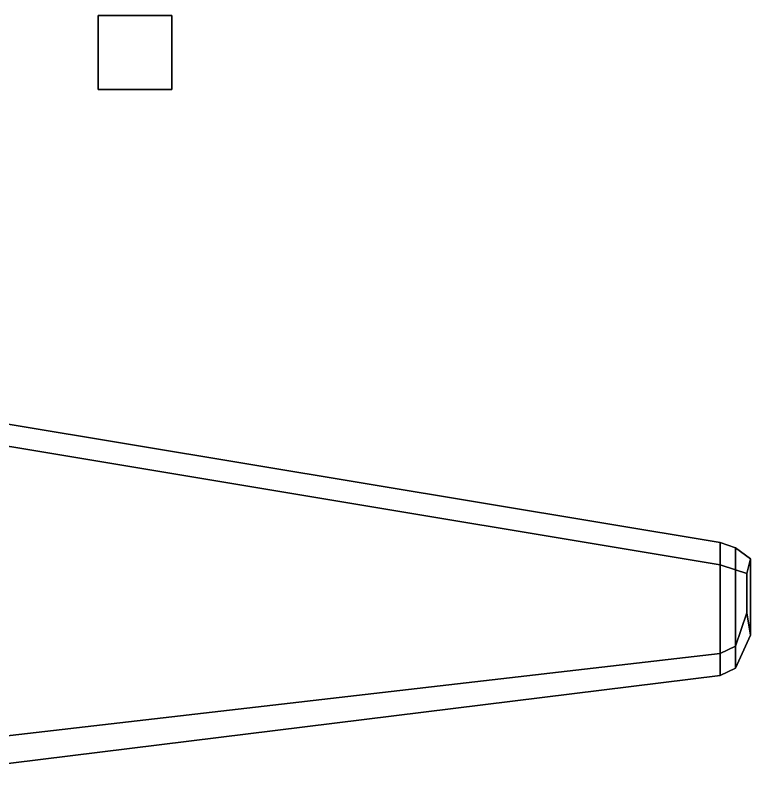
# Model space of a CAD drawing. Header units: millimetres. Extents: x -14.8 to 14.8, y -9.4 to 11.3.
# Drawn here: x 4.88 to 14.82, y 0.84 to 11.35 of the extents above; entities that cross this region are included whole.
import ezdxf

# ---------------------------------------------------------------- set-up
doc = ezdxf.new("R2010")
doc.units = ezdxf.units.MM
doc.layers.add('wing1', color=1, linetype='Continuous')

msp = doc.modelspace()

# ---------------------------------------------------------------- linework, layer by layer
for points in [[(7, 11.35, 1), (7, 11.35), (6, 11.35), (6, 11.35, 1)], [(7, 11.35), (7, 10.35), (6, 10.35), (6, 11.35)], [(6, 11.35), (6, 10.35), (6, 10.35, 1), (6, 11.35, 1)], [(6, 11.35, 1), (6, 10.35, 1), (7, 10.35, 1), (7, 11.35, 1)], [(7, 10.35, 1), (7, 10.35), (7, 11.35), (7, 11.35, 1)], [(6, 10.35, 1), (6, 10.35), (7, 10.35), (7, 10.35, 1)]]:
    msp.add_3dface(points)
at = {"layer": 'wing1'}
for points in [[(1.61, 6.05, 2.54), (14.41, 3.92, 4.06), (14.41, 4.22, 3.95), (1.61, 6.35, 2.1)], [(1.61, 6.35, 2.1), (14.41, 4.22, 3.95), (14.41, 3.92, 3.83), (1.61, 6.05, 1.66)], [(14.41, 2.72, 4.06), (14.41, 3.92, 4.06), (1.61, 6.05, 2.54), (1.61, 1.24, 2.54)], [(1.61, 6.05, 1.66), (14.41, 3.92, 3.83), (14.41, 2.72, 3.83), (1.61, 1.24, 1.66)], [(14.41, 3.92, 4.06), (14.62, 3.85, 4.09), (14.62, 4.15, 3.98), (14.41, 4.22, 3.95)], [(14.41, 4.22, 3.95), (14.62, 4.15, 3.98), (14.62, 3.85, 3.87), (14.41, 3.92, 3.83)], [(14.62, 3.85, 4.09), (14.77, 3.8, 4.1), (14.82, 4, 4.01), (14.62, 4.15, 3.98)], [(14.62, 4.15, 3.98), (14.82, 4, 4.01), (14.77, 3.8, 3.9), (14.62, 3.85, 3.87)], [(14.82, 2.97, 4.01), (14.82, 4, 4.01), (14.77, 3.8, 4.1), (14.77, 3.27, 4.1)], [(14.77, 3.27, 3.9), (14.77, 3.8, 3.9), (14.82, 4, 4.01), (14.82, 2.97, 4.01)], [(14.62, 2.82, 4.09), (14.62, 3.85, 4.09), (14.41, 3.92, 4.06), (14.41, 2.72, 4.06)], [(14.41, 3.92, 3.83), (14.62, 3.85, 3.87), (14.62, 2.82, 3.87), (14.41, 2.72, 3.83)], [(14.77, 3.27, 4.1), (14.77, 3.8, 4.1), (14.62, 3.85, 4.09), (14.62, 2.82, 4.09)], [(14.62, 3.85, 3.87), (14.77, 3.8, 3.9), (14.77, 3.27, 3.9), (14.62, 2.82, 3.87)], [(14.62, 2.52, 3.98), (14.82, 2.97, 4.01), (14.77, 3.27, 4.1), (14.62, 2.82, 4.09)], [(14.62, 2.82, 3.87), (14.77, 3.27, 3.9), (14.82, 2.97, 4.01), (14.62, 2.52, 3.98)], [(14.41, 2.42, 3.95), (14.62, 2.52, 3.98), (14.62, 2.82, 4.09), (14.41, 2.72, 4.06)], [(14.41, 2.72, 3.83), (14.62, 2.82, 3.87), (14.62, 2.52, 3.98), (14.41, 2.42, 3.95)], [(1.61, 0.84, 2.1), (14.41, 2.42, 3.95), (14.41, 2.72, 4.06), (1.61, 1.24, 2.54)], [(1.61, 1.24, 1.66), (14.41, 2.72, 3.83), (14.41, 2.42, 3.95), (1.61, 0.84, 2.1)]]:
    msp.add_3dface(points, dxfattribs=at)

doc.saveas('drawing.dxf')
